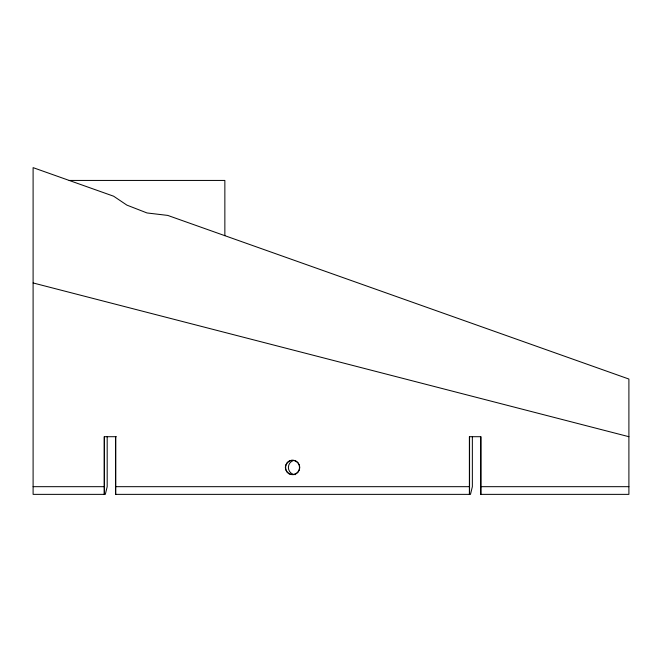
<?xml version="1.0" encoding="UTF-8"?>
<svg xmlns="http://www.w3.org/2000/svg" width="662" height="662" viewBox="0 0 662 662"><rect width="100%" height="100%" fill="white"/><g stroke="black" fill="none" stroke-linecap="round" stroke-linejoin="round"><path stroke-width="0.99" d="M69.179 180.436L224.857 180.436L224.857 235.68M116.322 436.705L104.215 436.705L104.215 494.365M33.1 486.678L104.215 486.678M115.742 486.678L469.383 486.678M480.91 486.678L628.9 486.678M33.1 282.955L628.9 436.705M480.91 494.365L480.91 436.705L469.383 436.705L469.383 494.365M480.728 436.705L480.728 494.365L628.9 494.365L628.9 379.045L167.751 215.415L147.014 212.957L126.872 205.112L113.632 196.209L33.1 167.635L33.1 494.365L105.324 494.365L107.186 486.678L107.186 436.705M472.354 436.705L472.354 486.678L470.492 494.365L115.56 494.365L115.56 436.705M469.565 436.705L469.565 494.365M115.742 436.705L115.742 494.365M104.397 436.705L104.397 494.365M295.351 474.662A7.208 6.976 -90 0 1 293.547 460.495M288.955 473.702A7.208 7.208 0 0 0 299.77 467.455A7.208 7.208 0 0 0 288.955 461.215A7.208 7.208 0 0 0 288.955 473.702M297.495 472.552A7.208 6.976 -90 0 0 294.367 460.495A7.208 6.976 -90 0 0 285.818 469.325A7.208 6.976 -90 0 0 297.495 472.552"/></g></svg>
